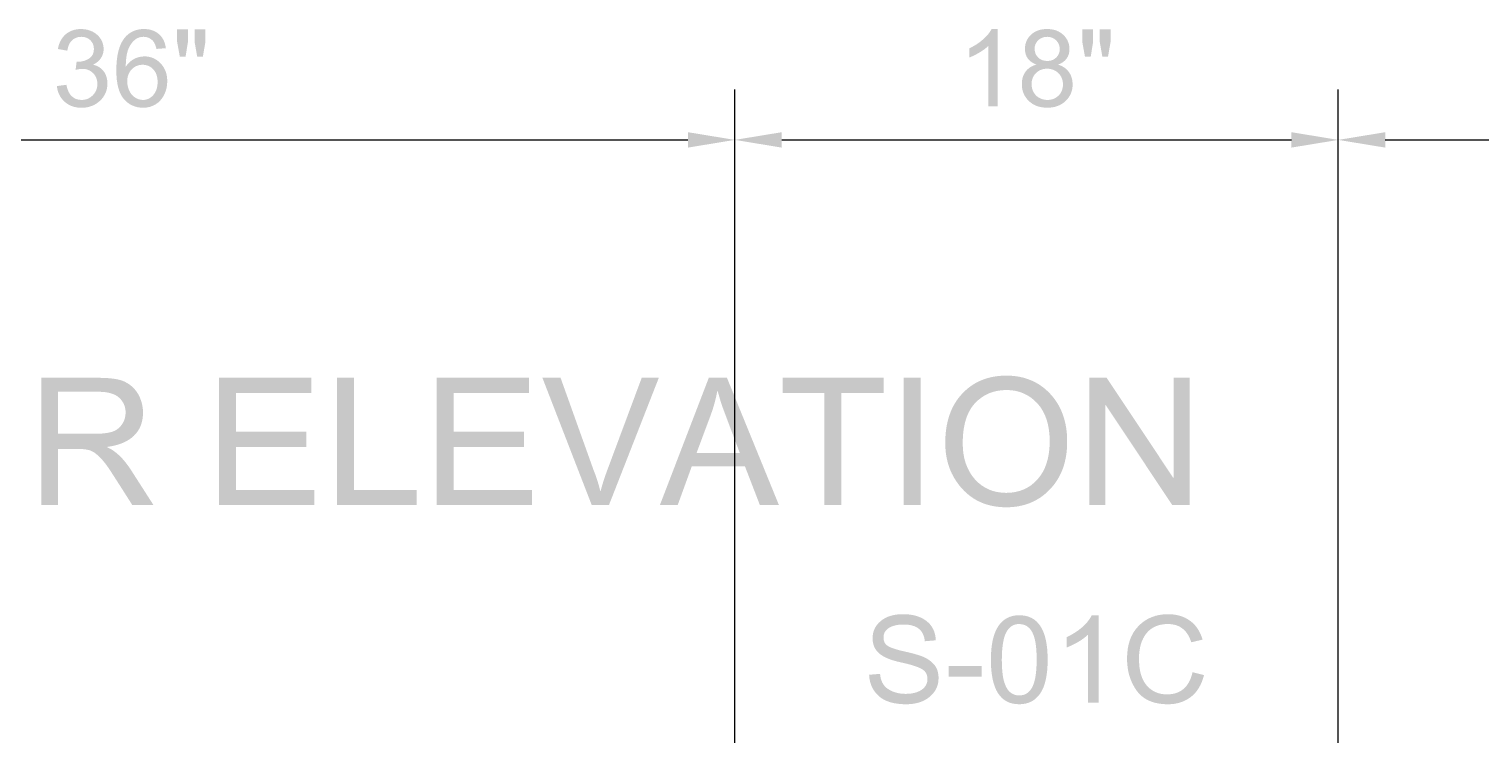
# Model space of a CAD drawing. Header units: inches. Extents: x 0 to 700, y 0 to 895.
# Drawn here: x 430.95 to 474.26, y 817 to 838.31 of the extents above; entities that cross this region are included whole.
import ezdxf

# ---------------------------------------------------------------- set-up
doc = ezdxf.new("R2010")
doc.units = ezdxf.units.IN
doc.header["$MEASUREMENT"] = 0
doc.layers.add('A-ANNO-TEXT', color=7, linetype='Continuous', lineweight=13)
doc.layers.add('A-DIMS-IMP', color=7, linetype='Continuous', lineweight=13)

msp = doc.modelspace()

# ---------------------------------------------------------------- hatches: boundary and pattern name
at = {"layer": 'A-ANNO-TEXT'}
h = msp.add_hatch(color=7, dxfattribs=at)
h.paths.add_polyline_path([(397.274, 824.1), (394.435, 824.1), (394.435, 827.9), (397.185, 827.9), (397.185, 827.449), (394.938, 827.449), (394.938, 826.288), (397.04, 826.288), (397.04, 825.837), (394.938, 825.837), (394.938, 824.551), (397.274, 824.551), (397.274, 824.1)])
h.paths.add_polyline_path([(401.102, 824.1), (400.534, 824.1), (400.089, 825.256), (398.502, 825.256), (398.082, 824.1), (397.551, 824.1), (399.01, 827.9), (399.552, 827.9), (401.102, 824.1)])
h.paths.add_polyline_path([(399.936, 825.655), (399.879, 825.805), (399.825, 825.947), (399.775, 826.08), (399.728, 826.206), (399.684, 826.322), (399.643, 826.431), (399.605, 826.531), (399.571, 826.622), (399.54, 826.706), (399.511, 826.781), (399.486, 826.848), (399.465, 826.906), (399.446, 826.956), (399.431, 826.998), (399.419, 827.031), (399.409, 827.056), (399.379, 827.147), (399.347, 827.252), (399.313, 827.37), (399.277, 827.503), (399.264, 827.503), (399.225, 827.315), (399.179, 827.134), (399.128, 826.96), (399.07, 826.793), (398.645, 825.655), (399.936, 825.655)])
h.paths.add_polyline_path([(403.762, 826.785), (403.751, 826.873), (403.734, 826.956), (403.71, 827.032), (403.681, 827.103), (403.645, 827.169), (403.603, 827.228), (403.554, 827.283), (403.5, 827.331), (403.439, 827.374), (403.372, 827.411), (403.299, 827.442), (403.219, 827.468), (403.133, 827.488), (403.041, 827.502), (402.943, 827.511), (402.839, 827.514), (402.744, 827.512), (402.653, 827.505), (402.568, 827.493), (402.486, 827.477), (402.409, 827.457), (402.337, 827.432), (402.27, 827.403), (402.206, 827.369), (402.149, 827.33), (402.1, 827.288), (402.058, 827.241), (402.024, 827.19), (401.997, 827.136), (401.978, 827.077), (401.966, 827.013), (401.963, 826.946), (401.966, 826.887), (401.974, 826.831), (401.989, 826.779), (402.01, 826.731), (402.036, 826.687), (402.068, 826.647), (402.107, 826.611), (402.151, 826.579), (402.203, 826.549), (402.266, 826.519), (402.34, 826.489), (402.424, 826.459), (402.52, 826.429), (402.626, 826.399), (402.742, 826.369), (402.87, 826.34), (402.985, 826.314), (403.095, 826.287), (403.199, 826.261), (403.298, 826.235), (403.392, 826.208), (403.48, 826.181), (403.563, 826.154), (403.64, 826.127), (403.713, 826.098), (403.783, 826.065), (403.851, 826.028), (403.916, 825.988), (403.979, 825.944), (404.039, 825.896), (404.096, 825.844), (404.15, 825.789), (404.2, 825.729), (404.243, 825.664), (404.28, 825.595), (404.31, 825.52), (404.333, 825.441), (404.35, 825.356), (404.36, 825.267), (404.363, 825.173), (404.357, 825.053), (404.339, 824.939), (404.308, 824.829), (404.265, 824.725), (404.211, 824.626), (404.144, 824.532), (404.064, 824.443), (403.973, 824.359), (403.872, 824.283), (403.763, 824.217), (403.647, 824.162), (403.523, 824.116), (403.393, 824.081), (403.254, 824.055), (403.109, 824.04), (402.955, 824.035), (402.857, 824.037), (402.762, 824.041), (402.669, 824.048), (402.58, 824.058), (402.494, 824.07), (402.411, 824.086), (402.332, 824.104), (402.255, 824.125), (402.182, 824.148), (402.112, 824.175), (402.045, 824.204), (401.981, 824.236), (401.92, 824.271), (401.862, 824.309), (401.808, 824.35), (401.757, 824.393), (401.663, 824.486), (401.581, 824.585), (401.511, 824.691), (401.452, 824.804), (401.406, 824.923), (401.37, 825.049), (401.347, 825.182), (401.335, 825.321), (401.812, 825.362), (401.825, 825.252), (401.847, 825.15), (401.878, 825.055), (401.917, 824.968), (401.966, 824.889), (402.023, 824.817), (402.09, 824.754), (402.165, 824.697), (402.247, 824.649), (402.333, 824.606), (402.423, 824.57), (402.517, 824.541), (402.615, 824.518), (402.717, 824.502), (402.824, 824.492), (402.935, 824.489), (403.038, 824.492), (403.136, 824.5), (403.229, 824.513), (403.317, 824.532), (403.4, 824.557), (403.477, 824.587), (403.55, 824.622), (403.618, 824.662), (403.679, 824.708), (403.732, 824.757), (403.776, 824.81), (403.813, 824.867), (403.842, 824.928), (403.862, 824.993), (403.874, 825.062), (403.878, 825.134), (403.874, 825.209), (403.861, 825.279), (403.84, 825.344), (403.81, 825.403), (403.772, 825.457), (403.725, 825.506), (403.67, 825.55), (403.606, 825.588), (403.532, 825.623), (403.447, 825.659), (403.35, 825.694), (403.242, 825.729), (403.122, 825.765), (402.99, 825.8), (402.847, 825.834), (402.692, 825.869), (402.538, 825.906), (402.394, 825.945), (402.262, 825.989), (402.141, 826.036), (402.031, 826.086), (401.932, 826.141), (401.845, 826.198), (401.768, 826.259), (401.702, 826.324), (401.645, 826.394), (401.596, 826.469), (401.556, 826.548), (401.525, 826.632), (401.503, 826.721), (401.49, 826.814), (401.486, 826.912), (401.491, 827.024), (401.508, 827.131), (401.536, 827.232), (401.575, 827.329), (401.625, 827.421), (401.687, 827.508), (401.76, 827.59), (401.843, 827.667), (401.937, 827.737), (402.039, 827.797), (402.148, 827.848), (402.266, 827.89), (402.392, 827.923), (402.526, 827.946), (402.668, 827.96), (402.818, 827.965), (402.972, 827.96), (403.119, 827.946), (403.258, 827.923), (403.389, 827.891), (403.512, 827.849), (403.628, 827.798), (403.735, 827.738), (403.835, 827.668), (403.926, 827.59), (404.005, 827.504), (404.073, 827.41), (404.13, 827.309), (404.175, 827.199), (404.209, 827.082), (404.232, 826.957), (404.244, 826.824), (403.762, 826.785)])
h.paths.add_polyline_path([(407.764, 827.449), (406.507, 827.449), (406.507, 824.1), (406.001, 824.1), (406.001, 827.449), (404.754, 827.449), (404.754, 827.9), (407.764, 827.9), (407.764, 827.449)])
h.paths.add_polyline_path([(410.348, 824.1), (409.843, 824.1), (409.843, 827.9), (410.348, 827.9), (410.348, 824.1)])
h.paths.add_polyline_path([(414.239, 824.1), (413.723, 824.1), (411.737, 827.083), (411.727, 827.083), (411.727, 824.1), (411.25, 824.1), (411.25, 827.9), (411.763, 827.9), (413.749, 824.917), (413.759, 824.917), (413.759, 827.9), (414.239, 827.9), (414.239, 824.1)])
h.paths.add_polyline_path([(417.79, 827.449), (416.533, 827.449), (416.533, 824.1), (416.027, 824.1), (416.027, 827.449), (414.781, 827.449), (414.781, 827.9), (417.79, 827.9), (417.79, 827.449)])
h.paths.add_polyline_path([(421.165, 824.1), (418.327, 824.1), (418.327, 827.9), (421.077, 827.9), (421.077, 827.449), (418.829, 827.449), (418.829, 826.288), (420.932, 826.288), (420.932, 825.837), (418.829, 825.837), (418.829, 824.551), (421.165, 824.551), (421.165, 824.1)])
h.paths.add_polyline_path([(425.221, 824.1), (424.589, 824.1), (424.52, 824.209), (424.454, 824.313), (424.391, 824.412), (424.332, 824.505), (424.276, 824.593), (424.224, 824.675), (424.175, 824.752), (424.129, 824.824), (424.087, 824.89), (424.048, 824.951), (424.012, 825.006), (423.98, 825.056), (423.951, 825.101), (423.925, 825.14), (423.903, 825.173), (423.884, 825.202), (423.814, 825.3), (423.743, 825.392), (423.67, 825.476), (423.595, 825.553), (423.52, 825.619), (423.448, 825.672), (423.378, 825.712), (423.31, 825.738), (423.238, 825.755), (423.155, 825.767), (423.061, 825.775), (422.956, 825.777), (422.375, 825.777), (422.375, 824.1), (421.873, 824.1), (421.873, 827.9), (423.555, 827.9), (423.72, 827.897), (423.872, 827.889), (424.009, 827.875), (424.133, 827.856), (424.246, 827.828), (424.352, 827.788), (424.451, 827.735), (424.542, 827.671), (424.625, 827.595), (424.698, 827.511), (424.761, 827.417), (424.813, 827.314), (424.855, 827.205), (424.884, 827.093), (424.902, 826.978), (424.908, 826.861), (424.904, 826.756), (424.891, 826.656), (424.87, 826.562), (424.84, 826.472), (424.802, 826.389), (424.755, 826.31), (424.699, 826.237), (424.636, 826.168), (424.564, 826.106), (424.484, 826.05), (424.397, 825.999), (424.301, 825.955), (424.198, 825.916), (424.087, 825.884), (423.969, 825.857), (423.842, 825.837), (423.842, 825.826), (423.937, 825.779), (424.03, 825.72), (424.122, 825.65), (424.212, 825.569), (424.301, 825.477), (424.388, 825.374), (424.474, 825.26), (424.558, 825.134), (425.221, 824.1)])
h.paths.add_polyline_path([(422.375, 826.228), (423.454, 826.228), (423.533, 826.229), (423.608, 826.232), (423.679, 826.236), (423.746, 826.242), (423.809, 826.25), (423.867, 826.259), (423.921, 826.271), (423.971, 826.284), (424.017, 826.299), (424.061, 826.318), (424.103, 826.34), (424.142, 826.366), (424.179, 826.395), (424.214, 826.426), (424.246, 826.462), (424.275, 826.5), (424.325, 826.583), (424.361, 826.671), (424.382, 826.763), (424.389, 826.861), (424.386, 826.924), (424.378, 826.985), (424.363, 827.044), (424.342, 827.1), (424.316, 827.154), (424.283, 827.206), (424.245, 827.255), (424.2, 827.301), (424.149, 827.344), (424.09, 827.381), (424.024, 827.412), (423.949, 827.437), (423.867, 827.457), (423.778, 827.471), (423.681, 827.48), (423.576, 827.483), (422.375, 827.483), (422.375, 826.228)])
h.paths.add_polyline_path([(426.274, 824.1), (425.768, 824.1), (425.768, 827.9), (426.274, 827.9), (426.274, 824.1)])
h.paths.add_polyline_path([(428.827, 827.965), (428.926, 827.963), (429.022, 827.956), (429.116, 827.946), (429.208, 827.931), (429.298, 827.912), (429.385, 827.889), (429.47, 827.861), (429.553, 827.829), (429.633, 827.793), (429.712, 827.753), (429.788, 827.709), (429.861, 827.66), (429.933, 827.607), (430.002, 827.55), (430.069, 827.489), (430.133, 827.423), (430.195, 827.354), (430.253, 827.282), (430.306, 827.208), (430.356, 827.131), (430.401, 827.051), (430.443, 826.968), (430.481, 826.883), (430.515, 826.795), (430.544, 826.705), (430.57, 826.611), (430.592, 826.515), (430.61, 826.417), (430.624, 826.315), (430.634, 826.211), (430.64, 826.104), (430.642, 825.995), (430.64, 825.886), (430.634, 825.779), (430.624, 825.676), (430.61, 825.574), (430.592, 825.476), (430.57, 825.381), (430.544, 825.288), (430.514, 825.197), (430.48, 825.11), (430.442, 825.025), (430.4, 824.943), (430.354, 824.864), (430.304, 824.787), (430.251, 824.713), (430.193, 824.642), (430.131, 824.573), (430.066, 824.508), (429.999, 824.447), (429.929, 824.39), (429.858, 824.338), (429.784, 824.289), (429.708, 824.245), (429.63, 824.205), (429.55, 824.17), (429.467, 824.138), (429.382, 824.111), (429.295, 824.088), (429.206, 824.069), (429.115, 824.054), (429.021, 824.044), (428.925, 824.037), (428.827, 824.035), (428.726, 824.037), (428.627, 824.044), (428.53, 824.055), (428.436, 824.07), (428.345, 824.09), (428.256, 824.114), (428.17, 824.142), (428.086, 824.175), (428.004, 824.212), (427.926, 824.253), (427.849, 824.299), (427.775, 824.349), (427.704, 824.403), (427.635, 824.462), (427.569, 824.525), (427.505, 824.592), (427.445, 824.663), (427.388, 824.736), (427.335, 824.81), (427.286, 824.887), (427.241, 824.965), (427.2, 825.045), (427.163, 825.127), (427.13, 825.211), (427.101, 825.297), (427.075, 825.385), (427.054, 825.475), (427.036, 825.567), (427.022, 825.661), (427.013, 825.756), (427.007, 825.854), (427.005, 825.953), (427.007, 826.069), (427.013, 826.181), (427.023, 826.29), (427.037, 826.396), (427.054, 826.499), (427.076, 826.599), (427.102, 826.696), (427.132, 826.79), (427.165, 826.88), (427.203, 826.968), (427.244, 827.052), (427.29, 827.133), (427.339, 827.211), (427.393, 827.286), (427.45, 827.358), (427.512, 827.427), (427.576, 827.492), (427.643, 827.553), (427.712, 827.61), (427.784, 827.662), (427.858, 827.711), (427.934, 827.755), (428.013, 827.795), (428.094, 827.83), (428.177, 827.862), (428.263, 827.889), (428.351, 827.912), (428.442, 827.931), (428.534, 827.946), (428.63, 827.956), (428.727, 827.963), (428.827, 827.965)])
h.paths.add_polyline_path([(428.822, 824.465), (428.963, 824.472), (429.097, 824.491), (429.225, 824.522), (429.345, 824.567), (429.459, 824.623), (429.566, 824.693), (429.666, 824.775), (429.759, 824.87), (429.843, 824.976), (429.916, 825.092), (429.978, 825.218), (430.029, 825.353), (430.068, 825.499), (430.097, 825.654), (430.114, 825.82), (430.121, 825.995), (430.115, 826.175), (430.098, 826.344), (430.069, 826.503), (430.029, 826.651), (429.977, 826.788), (429.914, 826.914), (429.84, 827.03), (429.754, 827.135), (429.659, 827.229), (429.559, 827.31), (429.452, 827.379), (429.34, 827.435), (429.222, 827.478), (429.098, 827.51), (428.968, 827.528), (428.832, 827.535), (428.693, 827.528), (428.56, 827.51), (428.433, 827.479), (428.313, 827.437), (428.198, 827.382), (428.091, 827.314), (427.989, 827.235), (427.894, 827.143), (427.849, 827.093), (427.808, 827.039), (427.769, 826.982), (427.733, 826.921), (427.7, 826.858), (427.67, 826.791), (427.642, 826.721), (427.618, 826.647), (427.596, 826.571), (427.578, 826.491), (427.562, 826.408), (427.549, 826.321), (427.539, 826.232), (427.532, 826.139), (427.527, 826.042), (427.526, 825.943), (427.531, 825.782), (427.548, 825.628), (427.577, 825.483), (427.616, 825.345), (427.667, 825.215), (427.729, 825.094), (427.802, 824.98), (427.886, 824.874), (427.98, 824.778), (428.08, 824.695), (428.187, 824.625), (428.3, 824.568), (428.421, 824.523), (428.548, 824.491), (428.681, 824.472), (428.822, 824.465)])
h.paths.add_polyline_path([(434.659, 824.1), (434.027, 824.1), (433.958, 824.209), (433.892, 824.313), (433.829, 824.412), (433.77, 824.505), (433.714, 824.593), (433.662, 824.675), (433.612, 824.752), (433.567, 824.824), (433.524, 824.89), (433.485, 824.951), (433.45, 825.006), (433.417, 825.056), (433.388, 825.101), (433.363, 825.14), (433.341, 825.173), (433.322, 825.202), (433.252, 825.3), (433.181, 825.392), (433.108, 825.476), (433.033, 825.553), (432.958, 825.619), (432.886, 825.672), (432.815, 825.712), (432.748, 825.738), (432.675, 825.755), (432.592, 825.767), (432.499, 825.775), (432.394, 825.777), (431.813, 825.777), (431.813, 824.1), (431.31, 824.1), (431.31, 827.9), (432.993, 827.9), (433.158, 827.897), (433.309, 827.889), (433.447, 827.875), (433.571, 827.856), (433.684, 827.828), (433.79, 827.788), (433.888, 827.735), (433.98, 827.671), (434.063, 827.595), (434.136, 827.511), (434.199, 827.417), (434.251, 827.314), (434.292, 827.205), (434.322, 827.093), (434.34, 826.978), (434.346, 826.861), (434.341, 826.756), (434.329, 826.656), (434.307, 826.562), (434.278, 826.472), (434.239, 826.389), (434.193, 826.31), (434.137, 826.237), (434.073, 826.168), (434.002, 826.106), (433.922, 826.05), (433.834, 825.999), (433.739, 825.955), (433.636, 825.916), (433.525, 825.884), (433.407, 825.857), (433.28, 825.837), (433.28, 825.826), (433.375, 825.779), (433.468, 825.72), (433.56, 825.65), (433.65, 825.569), (433.738, 825.477), (433.826, 825.374), (433.911, 825.26), (433.996, 825.134), (434.659, 824.1)])
h.paths.add_polyline_path([(431.813, 826.228), (432.891, 826.228), (432.971, 826.229), (433.046, 826.232), (433.117, 826.236), (433.184, 826.242), (433.247, 826.25), (433.305, 826.259), (433.359, 826.271), (433.409, 826.284), (433.455, 826.299), (433.499, 826.318), (433.541, 826.34), (433.58, 826.366), (433.617, 826.395), (433.651, 826.426), (433.683, 826.462), (433.713, 826.5), (433.763, 826.583), (433.799, 826.671), (433.82, 826.763), (433.827, 826.861), (433.824, 826.924), (433.815, 826.985), (433.801, 827.044), (433.78, 827.1), (433.753, 827.154), (433.721, 827.206), (433.682, 827.255), (433.638, 827.301), (433.587, 827.344), (433.528, 827.381), (433.461, 827.412), (433.387, 827.437), (433.305, 827.457), (433.216, 827.471), (433.118, 827.48), (433.013, 827.483), (431.813, 827.483), (431.813, 826.228)])
h.paths.add_polyline_path([(439.452, 824.1), (436.614, 824.1), (436.614, 827.9), (439.364, 827.9), (439.364, 827.449), (437.117, 827.449), (437.117, 826.288), (439.219, 826.288), (439.219, 825.837), (437.117, 825.837), (437.117, 824.551), (439.452, 824.551), (439.452, 824.1)])
h.paths.add_polyline_path([(442.511, 824.1), (440.134, 824.1), (440.134, 827.9), (440.637, 827.9), (440.637, 824.551), (442.511, 824.551), (442.511, 824.1)])
h.paths.add_polyline_path([(445.945, 824.1), (443.107, 824.1), (443.107, 827.9), (445.857, 827.9), (445.857, 827.449), (443.61, 827.449), (443.61, 826.288), (445.712, 826.288), (445.712, 825.837), (443.61, 825.837), (443.61, 824.551), (445.945, 824.551), (445.945, 824.1)])
h.paths.add_polyline_path([(449.732, 827.9), (448.244, 824.1), (447.731, 824.1), (446.259, 827.9), (446.801, 827.9), (447.788, 825.139), (447.842, 825.002), (447.893, 824.852), (447.941, 824.692), (447.985, 824.52), (447.996, 824.52), (448.037, 824.672), (448.084, 824.826), (448.136, 824.982), (448.193, 825.139), (449.222, 827.9), (449.732, 827.9)])
h.paths.add_polyline_path([(453.315, 824.1), (452.747, 824.1), (452.301, 825.256), (450.715, 825.256), (450.295, 824.1), (449.763, 824.1), (451.223, 827.9), (451.764, 827.9), (453.315, 824.1)])
h.paths.add_polyline_path([(452.148, 825.655), (452.091, 825.805), (452.038, 825.947), (451.987, 826.08), (451.94, 826.206), (451.896, 826.322), (451.855, 826.431), (451.818, 826.531), (451.783, 826.622), (451.752, 826.706), (451.724, 826.781), (451.699, 826.848), (451.677, 826.906), (451.659, 826.956), (451.643, 826.998), (451.631, 827.031), (451.622, 827.056), (451.591, 827.147), (451.559, 827.252), (451.525, 827.37), (451.49, 827.503), (451.477, 827.503), (451.437, 827.315), (451.392, 827.134), (451.34, 826.96), (451.282, 826.793), (450.857, 825.655), (452.148, 825.655)])
h.paths.add_polyline_path([(456.435, 827.449), (455.178, 827.449), (455.178, 824.1), (454.673, 824.1), (454.673, 827.449), (453.426, 827.449), (453.426, 827.9), (456.435, 827.9), (456.435, 827.449)])
h.paths.add_polyline_path([(457.545, 824.1), (457.039, 824.1), (457.039, 827.9), (457.545, 827.9), (457.545, 824.1)])
h.paths.add_polyline_path([(460.098, 827.965), (460.197, 827.963), (460.293, 827.956), (460.387, 827.946), (460.479, 827.931), (460.569, 827.912), (460.656, 827.889), (460.741, 827.861), (460.824, 827.829), (460.904, 827.793), (460.983, 827.753), (461.059, 827.709), (461.132, 827.66), (461.204, 827.607), (461.273, 827.55), (461.34, 827.489), (461.404, 827.423), (461.466, 827.354), (461.524, 827.282), (461.577, 827.208), (461.627, 827.131), (461.672, 827.051), (461.714, 826.968), (461.752, 826.883), (461.785, 826.795), (461.815, 826.705), (461.841, 826.611), (461.863, 826.515), (461.881, 826.417), (461.895, 826.315), (461.905, 826.211), (461.91, 826.104), (461.912, 825.995), (461.91, 825.886), (461.905, 825.779), (461.895, 825.676), (461.881, 825.574), (461.863, 825.476), (461.841, 825.381), (461.815, 825.288), (461.785, 825.197), (461.751, 825.11), (461.713, 825.025), (461.671, 824.943), (461.625, 824.864), (461.575, 824.787), (461.522, 824.713), (461.464, 824.642), (461.402, 824.573), (461.337, 824.508), (461.27, 824.447), (461.2, 824.39), (461.129, 824.338), (461.055, 824.289), (460.979, 824.245), (460.901, 824.205), (460.821, 824.17), (460.738, 824.138), (460.653, 824.111), (460.566, 824.088), (460.477, 824.069), (460.386, 824.054), (460.292, 824.044), (460.196, 824.037), (460.098, 824.035), (459.997, 824.037), (459.898, 824.044), (459.801, 824.055), (459.707, 824.07), (459.616, 824.09), (459.527, 824.114), (459.441, 824.142), (459.357, 824.175), (459.275, 824.212), (459.196, 824.253), (459.12, 824.299), (459.046, 824.349), (458.975, 824.403), (458.906, 824.462), (458.84, 824.525), (458.776, 824.592), (458.715, 824.663), (458.659, 824.736), (458.606, 824.81), (458.557, 824.887), (458.512, 824.965), (458.471, 825.045), (458.434, 825.127), (458.401, 825.211), (458.372, 825.297), (458.346, 825.385), (458.325, 825.475), (458.307, 825.567), (458.293, 825.661), (458.284, 825.756), (458.278, 825.854), (458.276, 825.953), (458.278, 826.069), (458.284, 826.181), (458.294, 826.29), (458.307, 826.396), (458.325, 826.499), (458.347, 826.599), (458.373, 826.696), (458.402, 826.79), (458.436, 826.88), (458.474, 826.968), (458.515, 827.052), (458.561, 827.133), (458.61, 827.211), (458.664, 827.286), (458.721, 827.358), (458.783, 827.427), (458.847, 827.492), (458.914, 827.553), (458.983, 827.61), (459.055, 827.662), (459.129, 827.711), (459.205, 827.755), (459.284, 827.795), (459.365, 827.83), (459.448, 827.862), (459.534, 827.889), (459.622, 827.912), (459.713, 827.931), (459.805, 827.946), (459.901, 827.956), (459.998, 827.963), (460.098, 827.965)])
h.paths.add_polyline_path([(460.093, 824.465), (460.234, 824.472), (460.368, 824.491), (460.496, 824.522), (460.616, 824.567), (460.73, 824.623), (460.837, 824.693), (460.937, 824.775), (461.03, 824.87), (461.114, 824.976), (461.187, 825.092), (461.249, 825.218), (461.3, 825.353), (461.339, 825.499), (461.368, 825.654), (461.385, 825.82), (461.391, 825.995), (461.386, 826.175), (461.369, 826.344), (461.34, 826.503), (461.3, 826.651), (461.248, 826.788), (461.185, 826.914), (461.111, 827.03), (461.025, 827.135), (460.93, 827.229), (460.83, 827.31), (460.723, 827.379), (460.611, 827.435), (460.493, 827.478), (460.369, 827.51), (460.239, 827.528), (460.103, 827.535), (459.964, 827.528), (459.831, 827.51), (459.704, 827.479), (459.583, 827.437), (459.469, 827.382), (459.362, 827.314), (459.26, 827.235), (459.165, 827.143), (459.12, 827.093), (459.079, 827.039), (459.04, 826.982), (459.004, 826.921), (458.971, 826.858), (458.941, 826.791), (458.913, 826.721), (458.889, 826.647), (458.867, 826.571), (458.849, 826.491), (458.833, 826.408), (458.82, 826.321), (458.81, 826.232), (458.803, 826.139), (458.798, 826.042), (458.797, 825.943), (458.802, 825.782), (458.819, 825.628), (458.847, 825.483), (458.887, 825.345), (458.938, 825.215), (458.999, 825.094), (459.073, 824.98), (459.157, 824.874), (459.251, 824.778), (459.351, 824.695), (459.458, 824.625), (459.571, 824.568), (459.692, 824.523), (459.819, 824.491), (459.952, 824.472), (460.093, 824.465)])
h.paths.add_polyline_path([(465.565, 824.1), (465.049, 824.1), (463.063, 827.083), (463.053, 827.083), (463.053, 824.1), (462.576, 824.1), (462.576, 827.9), (463.089, 827.9), (465.075, 824.917), (465.085, 824.917), (465.085, 827.9), (465.565, 827.9), (465.565, 824.1)])
h = msp.add_hatch(color=7, dxfattribs=at)
h.paths.add_polyline_path([(457.665, 820.037), (457.657, 820.098), (457.646, 820.154), (457.63, 820.206), (457.609, 820.255), (457.585, 820.3), (457.556, 820.34), (457.523, 820.378), (457.486, 820.411), (457.444, 820.44), (457.398, 820.465), (457.348, 820.487), (457.294, 820.504), (457.235, 820.518), (457.172, 820.528), (457.105, 820.534), (457.033, 820.536), (456.969, 820.534), (456.907, 820.53), (456.848, 820.522), (456.792, 820.511), (456.74, 820.497), (456.69, 820.48), (456.644, 820.46), (456.601, 820.436), (456.562, 820.41), (456.528, 820.381), (456.499, 820.349), (456.476, 820.314), (456.457, 820.277), (456.444, 820.237), (456.437, 820.193), (456.434, 820.147), (456.436, 820.107), (456.442, 820.068), (456.452, 820.033), (456.466, 820), (456.484, 819.97), (456.506, 819.943), (456.532, 819.918), (456.563, 819.896), (456.598, 819.876), (456.642, 819.855), (456.692, 819.835), (456.75, 819.814), (456.815, 819.794), (456.888, 819.773), (456.968, 819.753), (457.055, 819.732), (457.209, 819.697), (457.348, 819.661), (457.472, 819.624), (457.582, 819.587), (457.68, 819.545), (457.771, 819.492), (457.855, 819.429), (457.931, 819.355), (457.965, 819.315), (457.995, 819.27), (458.02, 819.223), (458.04, 819.172), (458.056, 819.117), (458.067, 819.06), (458.074, 818.999), (458.076, 818.934), (458.072, 818.852), (458.06, 818.774), (458.039, 818.699), (458.01, 818.627), (457.972, 818.56), (457.926, 818.495), (457.872, 818.435), (457.809, 818.377), (457.74, 818.325), (457.666, 818.28), (457.586, 818.242), (457.502, 818.211), (457.412, 818.187), (457.318, 818.17), (457.218, 818.159), (457.113, 818.156), (456.981, 818.159), (456.857, 818.171), (456.741, 818.19), (456.634, 818.217), (456.536, 818.251), (456.446, 818.293), (456.365, 818.343), (456.293, 818.4), (456.229, 818.464), (456.173, 818.532), (456.125, 818.604), (456.085, 818.682), (456.053, 818.763), (456.029, 818.849), (456.013, 818.94), (456.005, 819.035), (456.331, 819.064), (456.34, 818.988), (456.355, 818.918), (456.376, 818.853), (456.403, 818.794), (456.436, 818.74), (456.475, 818.691), (456.521, 818.647), (456.572, 818.609), (456.628, 818.575), (456.687, 818.546), (456.749, 818.522), (456.813, 818.502), (456.88, 818.486), (456.95, 818.475), (457.023, 818.468), (457.099, 818.466), (457.17, 818.468), (457.237, 818.473), (457.3, 818.483), (457.36, 818.496), (457.417, 818.512), (457.47, 818.533), (457.52, 818.557), (457.566, 818.585), (457.608, 818.616), (457.644, 818.65), (457.675, 818.686), (457.7, 818.725), (457.72, 818.767), (457.734, 818.811), (457.742, 818.858), (457.745, 818.908), (457.742, 818.959), (457.733, 819.007), (457.718, 819.051), (457.698, 819.092), (457.672, 819.129), (457.64, 819.162), (457.602, 819.192), (457.558, 819.218), (457.508, 819.242), (457.45, 819.267), (457.383, 819.291), (457.309, 819.315), (457.227, 819.339), (457.137, 819.363), (457.039, 819.387), (456.933, 819.41), (456.827, 819.435), (456.729, 819.463), (456.639, 819.492), (456.556, 819.525), (456.481, 819.559), (456.413, 819.596), (456.353, 819.636), (456.301, 819.677), (456.256, 819.722), (456.216, 819.77), (456.183, 819.821), (456.156, 819.875), (456.135, 819.933), (456.12, 819.993), (456.111, 820.057), (456.108, 820.124), (456.112, 820.201), (456.123, 820.274), (456.142, 820.343), (456.169, 820.409), (456.203, 820.472), (456.245, 820.532), (456.295, 820.588), (456.352, 820.64), (456.416, 820.688), (456.486, 820.73), (456.561, 820.765), (456.642, 820.793), (456.728, 820.816), (456.819, 820.832), (456.917, 820.841), (457.019, 820.844), (457.125, 820.841), (457.225, 820.832), (457.32, 820.816), (457.41, 820.794), (457.494, 820.765), (457.573, 820.73), (457.647, 820.689), (457.715, 820.641), (457.777, 820.588), (457.832, 820.529), (457.878, 820.465), (457.917, 820.395), (457.948, 820.321), (457.971, 820.24), (457.987, 820.155), (457.995, 820.064), (457.665, 820.037)])
h.paths.add_polyline_path([(459.357, 818.98), (458.381, 818.98), (458.381, 819.301), (459.357, 819.301), (459.357, 818.98)])
h.paths.add_polyline_path([(460.483, 820.812), (460.586, 820.807), (460.682, 820.792), (460.771, 820.766), (460.854, 820.729), (460.93, 820.683), (461, 820.625), (461.063, 820.558), (461.119, 820.48), (461.168, 820.392), (461.212, 820.293), (461.248, 820.184), (461.278, 820.064), (461.301, 819.934), (461.318, 819.794), (461.327, 819.643), (461.331, 819.482), (461.327, 819.32), (461.317, 819.168), (461.3, 819.027), (461.276, 818.896), (461.245, 818.777), (461.208, 818.668), (461.163, 818.57), (461.112, 818.483), (461.054, 818.406), (460.99, 818.34), (460.921, 818.283), (460.845, 818.237), (460.763, 818.202), (460.676, 818.176), (460.582, 818.161), (460.483, 818.156), (460.381, 818.161), (460.285, 818.176), (460.196, 818.202), (460.113, 818.239), (460.037, 818.285), (459.967, 818.342), (459.905, 818.41), (459.849, 818.487), (459.799, 818.575), (459.756, 818.674), (459.72, 818.783), (459.69, 818.902), (459.667, 819.031), (459.65, 819.171), (459.64, 819.322), (459.637, 819.482), (459.64, 819.645), (459.651, 819.797), (459.668, 819.938), (459.692, 820.069), (459.723, 820.188), (459.76, 820.297), (459.805, 820.396), (459.856, 820.483), (459.914, 820.561), (459.977, 820.627), (460.047, 820.684), (460.122, 820.73), (460.204, 820.766), (460.291, 820.792), (460.384, 820.807), (460.483, 820.812)])
h.paths.add_polyline_path([(460.483, 818.418), (460.545, 818.422), (460.604, 818.434), (460.658, 818.453), (460.709, 818.48), (460.755, 818.515), (460.798, 818.558), (460.837, 818.609), (460.871, 818.667), (460.902, 818.735), (460.929, 818.812), (460.951, 818.899), (460.97, 818.996), (460.984, 819.102), (460.994, 819.219), (461.001, 819.346), (461.003, 819.482), (461.002, 819.578), (460.999, 819.669), (460.995, 819.754), (460.988, 819.834), (460.98, 819.909), (460.97, 819.979), (460.959, 820.043), (460.945, 820.102), (460.93, 820.157), (460.913, 820.208), (460.894, 820.255), (460.873, 820.299), (460.85, 820.34), (460.826, 820.376), (460.799, 820.41), (460.771, 820.439), (460.709, 820.488), (460.64, 820.522), (460.564, 820.543), (460.479, 820.55), (460.417, 820.546), (460.359, 820.534), (460.305, 820.514), (460.254, 820.487), (460.208, 820.451), (460.166, 820.407), (460.127, 820.356), (460.093, 820.296), (460.062, 820.228), (460.036, 820.15), (460.014, 820.063), (459.996, 819.966), (459.982, 819.859), (459.971, 819.743), (459.965, 819.618), (459.963, 819.482), (459.964, 819.388), (459.967, 819.298), (459.972, 819.214), (459.978, 819.134), (459.986, 819.06), (459.996, 818.99), (460.008, 818.926), (460.022, 818.867), (460.037, 818.812), (460.055, 818.761), (460.074, 818.713), (460.095, 818.669), (460.117, 818.628), (460.142, 818.592), (460.168, 818.559), (460.196, 818.529), (460.257, 818.48), (460.325, 818.446), (460.401, 818.425), (460.483, 818.418)])
h.paths.add_polyline_path([(462.856, 818.2), (462.537, 818.2), (462.537, 820.234), (462.474, 820.179), (462.407, 820.125), (462.335, 820.074), (462.257, 820.025), (462.174, 819.977), (462.087, 819.933), (461.994, 819.89), (461.897, 819.849), (461.897, 820.158), (462.029, 820.226), (462.15, 820.298), (462.261, 820.374), (462.36, 820.454), (462.449, 820.537), (462.526, 820.625), (462.593, 820.717), (462.648, 820.812), (462.856, 820.812), (462.856, 818.2)])
h.paths.add_polyline_path([(465.995, 819.025), (465.964, 818.919), (465.928, 818.82), (465.886, 818.727), (465.839, 818.642), (465.787, 818.564), (465.73, 818.493), (465.667, 818.428), (465.599, 818.371), (465.526, 818.321), (465.45, 818.277), (465.371, 818.24), (465.288, 818.21), (465.201, 818.186), (465.111, 818.169), (465.018, 818.159), (464.92, 818.156), (464.842, 818.157), (464.766, 818.162), (464.693, 818.17), (464.623, 818.181), (464.555, 818.195), (464.49, 818.212), (464.428, 818.232), (464.369, 818.256), (464.312, 818.282), (464.258, 818.312), (464.206, 818.345), (464.158, 818.381), (464.112, 818.42), (464.069, 818.462), (464.028, 818.507), (463.99, 818.556), (463.922, 818.658), (463.863, 818.766), (463.812, 818.878), (463.771, 818.996), (463.739, 819.119), (463.717, 819.247), (463.703, 819.38), (463.698, 819.518), (463.704, 819.669), (463.72, 819.812), (463.747, 819.947), (463.784, 820.073), (463.832, 820.19), (463.891, 820.299), (463.961, 820.4), (464.042, 820.492), (464.13, 820.575), (464.225, 820.646), (464.327, 820.707), (464.434, 820.756), (464.547, 820.795), (464.667, 820.822), (464.792, 820.839), (464.924, 820.844), (465.017, 820.841), (465.107, 820.832), (465.193, 820.817), (465.276, 820.796), (465.355, 820.769), (465.431, 820.736), (465.504, 820.696), (465.573, 820.651), (465.638, 820.6), (465.698, 820.543), (465.753, 820.481), (465.802, 820.413), (465.847, 820.339), (465.887, 820.26), (465.921, 820.176), (465.951, 820.085), (465.614, 820.005), (465.591, 820.071), (465.566, 820.133), (465.538, 820.19), (465.507, 820.243), (465.473, 820.292), (465.436, 820.337), (465.397, 820.377), (465.355, 820.413), (465.31, 820.445), (465.263, 820.473), (465.212, 820.497), (465.159, 820.516), (465.104, 820.531), (465.045, 820.541), (464.984, 820.548), (464.92, 820.55), (464.817, 820.546), (464.72, 820.532), (464.63, 820.511), (464.546, 820.48), (464.469, 820.441), (464.398, 820.393), (464.333, 820.336), (464.275, 820.271), (464.223, 820.198), (464.179, 820.119), (464.141, 820.034), (464.11, 819.944), (464.086, 819.847), (464.069, 819.744), (464.058, 819.636), (464.055, 819.521), (464.059, 819.39), (464.069, 819.267), (464.087, 819.153), (464.113, 819.048), (464.145, 818.952), (464.185, 818.864), (464.232, 818.785), (464.286, 818.714), (464.346, 818.652), (464.411, 818.599), (464.48, 818.553), (464.553, 818.516), (464.631, 818.487), (464.713, 818.467), (464.799, 818.454), (464.89, 818.45), (464.965, 818.453), (465.036, 818.46), (465.103, 818.473), (465.167, 818.491), (465.227, 818.514), (465.283, 818.543), (465.336, 818.576), (465.386, 818.615), (465.432, 818.659), (465.474, 818.708), (465.513, 818.762), (465.548, 818.822), (465.58, 818.886), (465.608, 818.956), (465.632, 819.031), (465.653, 819.112), (465.995, 819.025)])
at = {"layer": 'A-DIMS-IMP'}
h = msp.add_hatch(color=7, dxfattribs=at)
h.paths.add_polyline_path([(431.778, 836.607), (432.06, 836.645), (432.073, 836.587), (432.089, 836.533), (432.106, 836.484), (432.126, 836.438), (432.148, 836.397), (432.171, 836.36), (432.197, 836.327), (432.226, 836.299), (432.287, 836.253), (432.355, 836.219), (432.43, 836.2), (432.51, 836.193), (432.559, 836.195), (432.606, 836.202), (432.651, 836.212), (432.694, 836.227), (432.735, 836.247), (432.774, 836.271), (432.812, 836.299), (432.847, 836.331), (432.879, 836.367), (432.907, 836.404), (432.931, 836.444), (432.95, 836.486), (432.965, 836.529), (432.976, 836.575), (432.982, 836.623), (432.984, 836.673), (432.982, 836.721), (432.976, 836.766), (432.966, 836.809), (432.952, 836.851), (432.934, 836.89), (432.913, 836.926), (432.887, 836.961), (432.857, 836.994), (432.824, 837.023), (432.789, 837.049), (432.752, 837.071), (432.713, 837.089), (432.671, 837.102), (432.628, 837.112), (432.582, 837.118), (432.534, 837.12), (432.491, 837.118), (432.444, 837.112), (432.392, 837.103), (432.335, 837.089), (432.366, 837.337), (432.379, 837.335), (432.391, 837.334), (432.402, 837.334), (432.411, 837.334), (432.499, 837.339), (432.583, 837.357), (432.662, 837.387), (432.736, 837.428), (432.77, 837.453), (432.799, 837.481), (432.824, 837.513), (432.845, 837.547), (432.86, 837.585), (432.872, 837.626), (432.878, 837.671), (432.881, 837.718), (432.874, 837.792), (432.854, 837.86), (432.821, 837.921), (432.775, 837.975), (432.719, 838.02), (432.655, 838.052), (432.583, 838.071), (432.504, 838.077), (432.425, 838.071), (432.353, 838.051), (432.288, 838.019), (432.23, 837.974), (432.203, 837.946), (432.179, 837.915), (432.158, 837.881), (432.139, 837.844), (432.123, 837.804), (432.109, 837.76), (432.097, 837.713), (432.088, 837.663), (431.806, 837.713), (431.821, 837.782), (431.84, 837.847), (431.863, 837.908), (431.891, 837.965), (431.922, 838.018), (431.958, 838.067), (431.997, 838.112), (432.041, 838.153), (432.089, 838.19), (432.139, 838.222), (432.191, 838.248), (432.247, 838.27), (432.306, 838.287), (432.367, 838.3), (432.431, 838.307), (432.498, 838.309), (432.59, 838.304), (432.679, 838.289), (432.763, 838.264), (432.845, 838.229), (432.919, 838.185), (432.984, 838.133), (433.04, 838.074), (433.087, 838.008), (433.124, 837.937), (433.15, 837.864), (433.166, 837.789), (433.171, 837.712), (433.166, 837.639), (433.151, 837.569), (433.126, 837.503), (433.091, 837.44), (433.046, 837.382), (432.992, 837.33), (432.928, 837.285), (432.854, 837.246), (432.903, 837.232), (432.95, 837.216), (432.994, 837.196), (433.035, 837.173), (433.073, 837.147), (433.109, 837.118), (433.141, 837.086), (433.171, 837.05), (433.197, 837.012), (433.22, 836.972), (433.24, 836.929), (433.256, 836.883), (433.268, 836.836), (433.277, 836.786), (433.282, 836.734), (433.284, 836.679), (433.28, 836.605), (433.27, 836.534), (433.253, 836.466), (433.229, 836.401), (433.198, 836.339), (433.16, 836.279), (433.116, 836.222), (433.064, 836.169), (433.007, 836.12), (432.947, 836.077), (432.883, 836.041), (432.815, 836.012), (432.744, 835.989), (432.669, 835.972), (432.591, 835.962), (432.509, 835.959), (432.435, 835.962), (432.364, 835.97), (432.296, 835.985), (432.232, 836.004), (432.17, 836.03), (432.112, 836.061), (432.058, 836.097), (432.006, 836.14), (431.959, 836.186), (431.917, 836.237), (431.88, 836.29), (431.849, 836.347), (431.823, 836.407), (431.803, 836.47), (431.787, 836.537), (431.778, 836.607)])
h.paths.add_polyline_path([(435.028, 837.737), (434.748, 837.715), (434.727, 837.792), (434.702, 837.858), (434.673, 837.913), (434.641, 837.956), (434.611, 837.985), (434.58, 838.009), (434.547, 838.03), (434.513, 838.047), (434.477, 838.06), (434.439, 838.07), (434.4, 838.075), (434.358, 838.077), (434.293, 838.073), (434.232, 838.058), (434.175, 838.035), (434.122, 838.002), (434.058, 837.948), (434.002, 837.882), (433.953, 837.806), (433.911, 837.718), (433.893, 837.669), (433.878, 837.615), (433.864, 837.556), (433.853, 837.492), (433.844, 837.423), (433.838, 837.349), (433.833, 837.27), (433.831, 837.186), (433.885, 837.259), (433.945, 837.321), (434.01, 837.374), (434.081, 837.417), (434.155, 837.45), (434.232, 837.473), (434.31, 837.487), (434.39, 837.492), (434.459, 837.489), (434.526, 837.479), (434.59, 837.463), (434.651, 837.44), (434.71, 837.411), (434.766, 837.375), (434.82, 837.333), (434.871, 837.284), (434.917, 837.23), (434.958, 837.173), (434.992, 837.111), (435.02, 837.046), (435.041, 836.977), (435.057, 836.904), (435.066, 836.827), (435.069, 836.747), (435.063, 836.64), (435.046, 836.538), (435.017, 836.439), (434.976, 836.344), (434.925, 836.257), (434.865, 836.18), (434.797, 836.114), (434.719, 836.06), (434.635, 836.016), (434.545, 835.985), (434.45, 835.967), (434.349, 835.961), (434.263, 835.965), (434.181, 835.977), (434.103, 835.997), (434.029, 836.026), (433.959, 836.062), (433.893, 836.107), (433.831, 836.16), (433.773, 836.22), (433.721, 836.291), (433.676, 836.371), (433.638, 836.462), (433.606, 836.564), (433.582, 836.676), (433.564, 836.799), (433.554, 836.932), (433.551, 837.076), (433.554, 837.237), (433.566, 837.387), (433.585, 837.525), (433.612, 837.652), (433.647, 837.768), (433.689, 837.872), (433.739, 837.964), (433.797, 838.046), (433.853, 838.108), (433.914, 838.161), (433.979, 838.206), (434.049, 838.244), (434.124, 838.272), (434.203, 838.293), (434.287, 838.305), (434.376, 838.309), (434.442, 838.307), (434.505, 838.3), (434.566, 838.288), (434.623, 838.271), (434.677, 838.25), (434.728, 838.224), (434.776, 838.193), (434.821, 838.157), (434.862, 838.117), (434.899, 838.074), (434.931, 838.027), (434.959, 837.976), (434.983, 837.922), (435.002, 837.864), (435.018, 837.802), (435.028, 837.737)])
h.paths.add_polyline_path([(433.875, 836.745), (433.879, 836.673), (433.891, 836.602), (433.91, 836.533), (433.937, 836.466), (433.971, 836.403), (434.012, 836.348), (434.058, 836.302), (434.111, 836.263), (434.167, 836.232), (434.225, 836.21), (434.284, 836.197), (434.344, 836.193), (434.388, 836.195), (434.431, 836.202), (434.471, 836.213), (434.511, 836.229), (434.548, 836.249), (434.584, 836.274), (434.619, 836.303), (434.652, 836.337), (434.682, 836.375), (434.708, 836.416), (434.73, 836.46), (434.748, 836.508), (434.762, 836.558), (434.772, 836.612), (434.779, 836.669), (434.781, 836.73), (434.779, 836.788), (434.773, 836.842), (434.763, 836.894), (434.749, 836.943), (434.731, 836.988), (434.709, 837.03), (434.683, 837.069), (434.653, 837.105), (434.621, 837.137), (434.586, 837.165), (434.549, 837.189), (434.51, 837.208), (434.469, 837.223), (434.426, 837.234), (434.381, 837.24), (434.333, 837.243), (434.286, 837.24), (434.241, 837.234), (434.198, 837.223), (434.156, 837.208), (434.117, 837.189), (434.079, 837.165), (434.043, 837.137), (434.009, 837.105), (433.977, 837.07), (433.95, 837.031), (433.927, 836.99), (433.909, 836.947), (433.894, 836.9), (433.884, 836.851), (433.877, 836.8), (433.875, 836.745)])
h.paths.add_polyline_path([(435.443, 837.486), (435.364, 837.923), (435.364, 838.3), (435.686, 838.3), (435.686, 837.923), (435.615, 837.486), (435.443, 837.486)])
h.paths.add_polyline_path([(435.962, 837.486), (435.885, 837.923), (435.885, 838.3), (436.207, 838.3), (436.207, 837.923), (436.131, 837.486), (435.962, 837.486)])
h = msp.add_hatch(color=7, dxfattribs=at)
h.paths.add_polyline_path([(459.84, 836), (459.557, 836), (459.557, 837.8), (459.502, 837.751), (459.44, 837.702), (459.369, 837.654), (459.29, 837.605), (459.209, 837.559), (459.133, 837.52), (459.061, 837.486), (458.993, 837.459), (458.993, 837.732), (459.107, 837.791), (459.215, 837.855), (459.314, 837.926), (459.407, 838.002), (459.489, 838.081), (459.558, 838.158), (459.614, 838.234), (459.658, 838.309), (459.84, 838.309), (459.84, 836)])
h.paths.add_polyline_path([(460.998, 837.247), (460.915, 837.283), (460.845, 837.325), (460.785, 837.375), (460.737, 837.431), (460.7, 837.493), (460.674, 837.562), (460.658, 837.636), (460.652, 837.716), (460.655, 837.778), (460.664, 837.837), (460.678, 837.893), (460.698, 837.947), (460.723, 837.999), (460.754, 838.048), (460.791, 838.094), (460.833, 838.138), (460.88, 838.178), (460.931, 838.213), (460.985, 838.243), (461.043, 838.267), (461.105, 838.285), (461.171, 838.299), (461.24, 838.307), (461.313, 838.309), (461.386, 838.307), (461.456, 838.298), (461.522, 838.285), (461.585, 838.266), (461.644, 838.241), (461.699, 838.211), (461.75, 838.175), (461.798, 838.134), (461.841, 838.09), (461.878, 838.042), (461.91, 837.993), (461.935, 837.941), (461.956, 837.886), (461.97, 837.829), (461.978, 837.77), (461.981, 837.709), (461.976, 837.631), (461.96, 837.559), (461.934, 837.492), (461.897, 837.43), (461.85, 837.374), (461.792, 837.325), (461.723, 837.283), (461.642, 837.247), (461.694, 837.229), (461.742, 837.207), (461.787, 837.184), (461.829, 837.157), (461.868, 837.128), (461.903, 837.096), (461.936, 837.062), (461.965, 837.024), (462.013, 836.944), (462.048, 836.856), (462.069, 836.76), (462.075, 836.657), (462.072, 836.585), (462.062, 836.516), (462.046, 836.449), (462.023, 836.386), (461.994, 836.325), (461.958, 836.268), (461.916, 836.213), (461.867, 836.162), (461.813, 836.115), (461.754, 836.074), (461.692, 836.039), (461.625, 836.011), (461.555, 835.989), (461.48, 835.973), (461.401, 835.964), (461.318, 835.961), (461.235, 835.964), (461.156, 835.973), (461.081, 835.989), (461.01, 836.011), (460.944, 836.04), (460.881, 836.074), (460.823, 836.115), (460.769, 836.162), (460.72, 836.214), (460.677, 836.269), (460.641, 836.328), (460.612, 836.389), (460.589, 836.453), (460.573, 836.521), (460.563, 836.591), (460.56, 836.665), (460.562, 836.72), (460.567, 836.773), (460.576, 836.823), (460.588, 836.871), (460.604, 836.917), (460.624, 836.961), (460.647, 837.002), (460.674, 837.041), (460.704, 837.077), (460.737, 837.111), (460.773, 837.141), (460.812, 837.168), (460.854, 837.193), (460.899, 837.214), (460.947, 837.232), (460.998, 837.247)])
h.paths.add_polyline_path([(460.941, 837.726), (460.948, 837.648), (460.967, 837.578), (461, 837.515), (461.046, 837.459), (461.103, 837.414), (461.167, 837.381), (461.239, 837.362), (461.319, 837.356), (461.397, 837.362), (461.468, 837.381), (461.531, 837.413), (461.587, 837.458), (461.632, 837.513), (461.665, 837.573), (461.685, 837.638), (461.691, 837.71), (461.684, 837.785), (461.664, 837.853), (461.631, 837.915), (461.584, 837.971), (461.527, 838.018), (461.463, 838.051), (461.393, 838.071), (461.316, 838.077), (461.239, 838.071), (461.168, 838.051), (461.105, 838.019), (461.048, 837.974), (461.001, 837.919), (460.968, 837.86), (460.948, 837.795), (460.941, 837.726)])
h.paths.add_polyline_path([(460.85, 836.664), (460.854, 836.604), (460.864, 836.545), (460.882, 836.487), (460.907, 836.43), (460.94, 836.377), (460.979, 836.33), (461.025, 836.289), (461.078, 836.255), (461.135, 836.228), (461.195, 836.208), (461.257, 836.197), (461.321, 836.193), (461.37, 836.195), (461.418, 836.201), (461.463, 836.211), (461.506, 836.226), (461.546, 836.244), (461.585, 836.266), (461.621, 836.293), (461.655, 836.323), (461.686, 836.357), (461.713, 836.393), (461.735, 836.431), (461.754, 836.471), (461.768, 836.514), (461.779, 836.558), (461.785, 836.605), (461.787, 836.654), (461.785, 836.704), (461.778, 836.752), (461.768, 836.797), (461.753, 836.841), (461.734, 836.882), (461.71, 836.92), (461.683, 836.957), (461.651, 836.992), (461.616, 837.023), (461.579, 837.05), (461.54, 837.073), (461.498, 837.092), (461.455, 837.106), (461.409, 837.117), (461.361, 837.123), (461.311, 837.125), (461.263, 837.123), (461.216, 837.117), (461.172, 837.106), (461.129, 837.092), (461.089, 837.073), (461.051, 837.051), (461.015, 837.024), (460.981, 836.993), (460.95, 836.959), (460.924, 836.923), (460.901, 836.885), (460.883, 836.845), (460.869, 836.803), (460.858, 836.758), (460.852, 836.712), (460.85, 836.664)])
h.paths.add_polyline_path([(462.443, 837.486), (462.364, 837.923), (462.364, 838.3), (462.686, 838.3), (462.686, 837.923), (462.615, 837.486), (462.443, 837.486)])
h.paths.add_polyline_path([(462.962, 837.486), (462.885, 837.923), (462.885, 838.3), (463.207, 838.3), (463.207, 837.923), (463.131, 837.486), (462.962, 837.486)])

# ---------------------------------------------------------------- linework, layer by layer
at = {"color": 7}
for p, q in [((452, 817), (452, 836.5)), ((452, 817), (452, 836.5)), ((470, 817), (470, 836.5)), ((470, 817), (470, 836.5)), ((417.4, 835), (450.6, 835)), ((453.4, 835), (468.6, 835)), ((471.4, 835), (528.6, 835))]:
    msp.add_line(p, q, dxfattribs=at)
at = {"color": 0, "linetype": 'ByBlock'}
for points in [[(450.6, 835.23), (452, 835), (450.6, 834.77)], [(453.4, 834.77), (452, 835), (453.4, 835.23)], [(468.6, 835.23), (470, 835), (468.6, 834.77)], [(471.4, 834.77), (470, 835), (471.4, 835.23)]]:
    msp.add_solid(points, dxfattribs=at)
at = {"layer": 'Defpoints'}
for p in [(452, 835), (470, 835)]:
    msp.add_point(p, dxfattribs=at)

doc.saveas('drawing.dxf')
